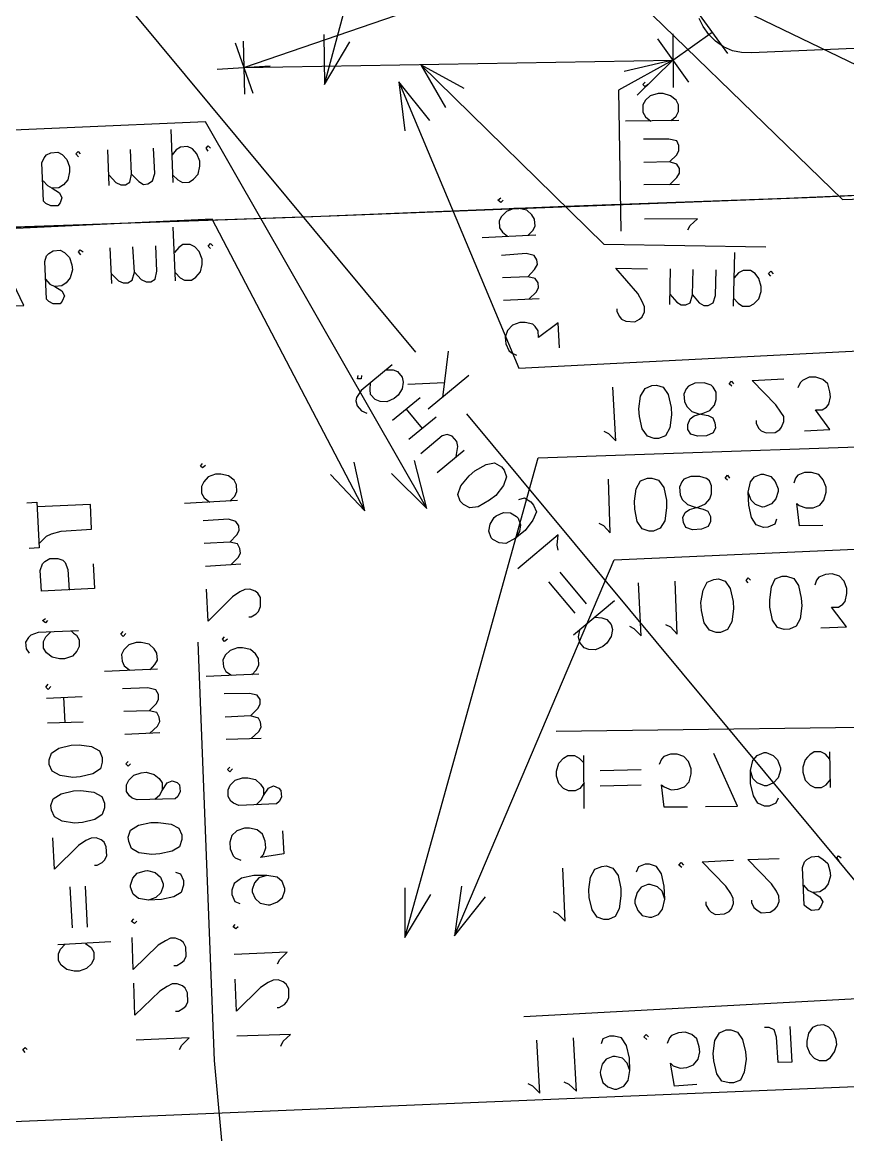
# Model space of a CAD drawing. Header units: metres. Extents: x 131 to 658, y 22 to 173.
# Drawn here: x 422.42 to 438.67, y 106.54 to 128.44 of the extents above; entities that cross this region are included whole.
import ezdxf

# ---------------------------------------------------------------- set-up
doc = ezdxf.new("R2010")
doc.units = ezdxf.units.M
for name, color, linetype in [('ELECTR_CABLE', 7, 'Continuous'), ('ELECTR_CABLE_COMM', 7, 'Continuous'), ('GAS', 7, 'Continuous'), ('GRASS', 7, 'Continuous'), ('ROAD', 7, 'Continuous'), ('SEWER', 7, 'Continuous'), ('SIDEWALK_PATH', 7, 'Continuous')]:
    doc.layers.add(name, color=color, linetype=linetype)

msp = doc.modelspace()

# ---------------------------------------------------------------- linework, layer by layer
at = {"layer": 'ELECTR_CABLE'}
for points in [[(428.357, 128.197), (428.368, 127.21), (434.549, 150.191), (434.493, 152.831)], [(433.218, 130.605), (432.252, 130.783), (432.252, 130.783), (439.043, 127.498), (439.043, 127.498), (447.299, 127.742)], [(435.692, 128.663), (436.303, 127.82)], [(435.226, 127.687), (436.003, 128.242)], [(435.226, 128.208), (435.237, 127.154)], [(426.77, 128.064), (426.793, 127.021)], [(428.368, 127.21), (428.868, 128.053)], [(434.927, 128.108), (435.537, 127.254)], [(426.781, 127.542), (435.226, 127.687)], [(434.527, 126.999), (435.226, 127.687), (435.226, 127.687), (434.161, 127.099), (434.161, 127.099), (434.205, 124.324)], [(435.226, 127.687), (434.272, 127.465)], [(426.26, 127.509), (427.303, 127.576)], [(431.12, 127.132), (430.266, 127.598), (430.266, 127.598), (433.872, 124.069), (433.872, 124.069), (437.057, 124.014)], [(430.266, 127.598), (430.754, 126.755)], [(430.443, 126.499), (429.833, 127.265), (429.833, 127.265), (432.197, 121.628), (432.197, 121.628), (441.84, 122.116)], [(429.833, 127.265), (429.955, 126.3)], [(434.738, 127.21), (434.682, 127.165), (434.682, 127.165), (434.638, 127.21), (434.638, 127.21), (434.682, 127.254)], [(435.193, 126.499), (435.293, 126.588), (435.293, 126.588), (435.337, 126.677), (435.337, 126.677), (435.337, 126.81), (435.337, 126.81), (435.293, 126.899), (435.293, 126.899), (435.182, 126.988), (435.182, 126.988), (435.038, 127.032), (435.038, 127.032), (434.938, 127.032), (434.938, 127.032), (434.782, 126.988), (434.782, 126.988), (434.693, 126.899), (434.693, 126.899), (434.638, 126.81), (434.638, 126.81), (434.638, 126.666), (434.638, 126.666), (434.693, 126.577), (434.693, 126.577), (434.793, 126.488)], [(429.689, 119.553), (430.388, 118.865), (430.388, 118.865), (426.027, 126.477), (426.027, 126.477), (417.849, 126.122)], [(435.348, 126.499), (434.294, 126.488)], [(425.394, 125.279), (425.35, 126.322)], [(424.129, 125.223), (424.107, 125.922)], [(424.129, 125.423), (424.263, 125.279), (424.263, 125.279), (424.362, 125.234), (424.362, 125.234), (424.451, 125.234), (424.451, 125.234), (424.54, 125.29), (424.54, 125.29), (424.573, 125.445), (424.573, 125.445), (424.551, 125.933)], [(424.573, 125.445), (424.718, 125.301), (424.718, 125.301), (424.806, 125.245), (424.806, 125.245), (424.895, 125.257), (424.895, 125.257), (424.984, 125.312), (424.984, 125.312), (425.028, 125.456), (425.028, 125.456), (425.006, 125.956)], [(425.383, 125.423), (425.483, 125.334), (425.483, 125.334), (425.572, 125.279), (425.572, 125.279), (425.705, 125.29), (425.705, 125.29), (425.794, 125.345), (425.794, 125.345), (425.883, 125.445), (425.883, 125.445), (425.916, 125.601), (425.916, 125.601), (425.916, 125.7), (425.916, 125.7), (425.86, 125.845), (425.86, 125.845), (425.772, 125.945), (425.772, 125.945), (425.672, 125.989), (425.672, 125.989), (425.539, 125.978), (425.539, 125.978), (425.45, 125.922), (425.45, 125.922), (425.372, 125.823)], [(426.082, 125.9), (426.038, 125.956), (426.038, 125.956), (426.082, 126), (426.082, 126), (426.127, 125.956)], [(435.16, 125.689), (435.304, 125.823), (435.304, 125.823), (435.348, 125.911), (435.348, 125.911), (435.348, 126.011), (435.348, 126.011), (435.304, 126.1), (435.304, 126.1), (435.148, 126.133), (435.148, 126.133), (434.649, 126.133)], [(422.831, 125.312), (422.92, 125.223), (422.92, 125.223), (423.009, 125.168), (423.009, 125.168), (423.153, 125.079), (423.153, 125.079), (423.197, 124.979), (423.197, 124.979), (423.164, 124.879), (423.164, 124.879), (423.12, 124.824), (423.12, 124.824), (422.986, 124.824), (422.986, 124.824), (422.887, 124.868), (422.887, 124.868), (422.842, 124.913), (422.842, 124.913), (422.809, 125.667), (422.809, 125.667), (422.853, 125.767), (422.853, 125.767), (422.898, 125.823), (422.898, 125.823), (422.986, 125.867), (422.986, 125.867), (423.12, 125.878), (423.12, 125.878), (423.208, 125.834), (423.208, 125.834), (423.297, 125.734), (423.297, 125.734), (423.353, 125.589), (423.353, 125.589), (423.353, 125.49), (423.353, 125.49), (423.319, 125.334), (423.319, 125.334), (423.231, 125.234), (423.231, 125.234), (423.142, 125.179), (423.142, 125.179), (423.009, 125.168)], [(423.53, 125.789), (423.475, 125.845), (423.475, 125.845), (423.519, 125.889), (423.519, 125.889), (423.563, 125.845)], [(435.16, 125.234), (435.304, 125.379), (435.304, 125.379), (435.359, 125.467), (435.359, 125.467), (435.359, 125.556), (435.359, 125.556), (435.304, 125.645), (435.304, 125.645), (435.16, 125.689), (435.16, 125.689), (434.66, 125.678)], [(435.359, 125.245), (434.66, 125.234)], [(431.886, 124.935), (431.842, 124.89), (431.842, 124.89), (431.786, 124.935), (431.786, 124.935), (431.842, 124.979)], [(432.374, 124.236), (432.474, 124.336), (432.474, 124.336), (432.519, 124.424), (432.519, 124.424), (432.507, 124.557), (432.507, 124.557), (432.452, 124.646), (432.452, 124.646), (432.352, 124.735), (432.352, 124.735), (432.197, 124.768), (432.197, 124.768), (432.097, 124.768), (432.097, 124.768), (431.953, 124.713), (431.953, 124.713), (431.853, 124.613), (431.853, 124.613), (431.808, 124.524), (431.808, 124.524), (431.819, 124.391), (431.819, 124.391), (431.875, 124.302), (431.875, 124.302), (431.975, 124.225)], [(428.49, 119.531), (429.167, 118.82), (429.167, 118.82), (426.16, 124.557), (426.16, 124.557), (417.893, 124.169)], [(425.439, 123.348), (425.394, 124.402)], [(435.526, 124.347), (435.57, 124.435), (435.57, 124.435), (435.714, 124.569), (435.714, 124.569), (434.671, 124.557)], [(432.53, 124.247), (431.475, 124.191)], [(423.575, 123.858), (423.53, 123.914), (423.53, 123.914), (423.563, 123.958), (423.563, 123.958), (423.619, 123.914)], [(424.185, 123.292), (424.152, 123.992)], [(424.174, 123.492), (424.318, 123.348), (424.318, 123.348), (424.407, 123.304), (424.407, 123.304), (424.496, 123.304), (424.496, 123.304), (424.584, 123.359), (424.584, 123.359), (424.629, 123.514), (424.629, 123.514), (424.595, 124.014)], [(424.629, 123.514), (424.762, 123.37), (424.762, 123.37), (424.862, 123.326), (424.862, 123.326), (424.951, 123.326), (424.951, 123.326), (425.039, 123.381), (425.039, 123.381), (425.073, 123.537), (425.073, 123.537), (425.05, 124.036)], [(425.439, 123.503), (425.528, 123.403), (425.528, 123.403), (425.616, 123.359), (425.616, 123.359), (425.75, 123.359), (425.75, 123.359), (425.838, 123.415), (425.838, 123.415), (425.927, 123.525), (425.927, 123.525), (425.96, 123.67), (425.96, 123.67), (425.96, 123.77), (425.96, 123.77), (425.905, 123.925), (425.905, 123.925), (425.816, 124.014), (425.816, 124.014), (425.727, 124.058), (425.727, 124.058), (425.583, 124.058), (425.583, 124.058), (425.505, 124.003), (425.505, 124.003), (425.417, 123.903)], [(426.127, 123.98), (426.082, 124.025), (426.082, 124.025), (426.127, 124.08), (426.127, 124.08), (426.171, 124.036)], [(421.821, 122.837), (422.454, 122.86), (422.454, 122.86), (421.954, 123.892)], [(422.875, 123.381), (422.964, 123.281), (422.964, 123.281), (423.064, 123.237), (423.064, 123.237), (423.197, 123.148), (423.197, 123.148), (423.253, 123.048), (423.253, 123.048), (423.208, 122.948), (423.208, 122.948), (423.164, 122.893), (423.164, 122.893), (423.031, 122.893), (423.031, 122.893), (422.942, 122.937), (422.942, 122.937), (422.898, 122.982), (422.898, 122.982), (422.864, 123.725), (422.864, 123.725), (422.898, 123.836), (422.898, 123.836), (422.942, 123.881), (422.942, 123.881), (423.031, 123.936), (423.031, 123.936), (423.164, 123.947), (423.164, 123.947), (423.253, 123.903), (423.253, 123.903), (423.353, 123.803), (423.353, 123.803), (423.397, 123.659), (423.397, 123.659), (423.408, 123.559), (423.408, 123.559), (423.364, 123.403), (423.364, 123.403), (423.286, 123.304), (423.286, 123.304), (423.197, 123.248), (423.197, 123.248), (423.064, 123.237)], [(432.374, 123.426), (432.507, 123.57), (432.507, 123.57), (432.563, 123.67), (432.563, 123.67), (432.552, 123.759), (432.552, 123.759), (432.496, 123.847), (432.496, 123.847), (432.341, 123.881), (432.341, 123.881), (431.853, 123.847)], [(436.425, 122.849), (436.447, 123.903)], [(434.128, 122.793), (434.128, 122.749), (434.128, 122.749), (434.172, 122.649), (434.172, 122.649), (434.216, 122.593), (434.216, 122.593), (434.305, 122.549), (434.305, 122.549), (434.483, 122.538), (434.483, 122.538), (434.571, 122.593), (434.571, 122.593), (434.627, 122.638), (434.627, 122.638), (434.671, 122.738), (434.671, 122.738), (434.671, 122.837), (434.671, 122.837), (434.627, 122.937), (434.627, 122.937), (434.538, 123.093), (434.538, 123.093), (434.105, 123.592), (434.105, 123.592), (434.727, 123.581)], [(435.171, 122.882), (435.182, 123.581)], [(435.171, 123.082), (435.304, 122.926), (435.304, 122.926), (435.393, 122.871), (435.393, 122.871), (435.481, 122.871), (435.481, 122.871), (435.57, 122.915), (435.57, 122.915), (435.615, 123.071), (435.615, 123.071), (435.626, 123.57)], [(435.615, 123.071), (435.748, 122.915), (435.748, 122.915), (435.836, 122.86), (435.836, 122.86), (435.925, 122.86), (435.925, 122.86), (436.025, 122.915), (436.025, 122.915), (436.07, 123.059), (436.07, 123.059), (436.081, 123.559)], [(436.425, 123.004), (436.513, 122.904), (436.513, 122.904), (436.602, 122.849), (436.602, 122.849), (436.735, 122.849), (436.735, 122.849), (436.824, 122.893), (436.824, 122.893), (436.924, 122.993), (436.924, 122.993), (436.968, 123.137), (436.968, 123.137), (436.968, 123.237), (436.968, 123.237), (436.924, 123.392), (436.924, 123.392), (436.846, 123.492), (436.846, 123.492), (436.758, 123.548), (436.758, 123.548), (436.613, 123.548), (436.613, 123.548), (436.524, 123.503), (436.524, 123.503), (436.436, 123.403)], [(437.157, 123.437), (437.113, 123.492), (437.113, 123.492), (437.157, 123.537), (437.157, 123.537), (437.201, 123.481)], [(432.396, 122.982), (432.541, 123.126), (432.541, 123.126), (432.585, 123.215), (432.585, 123.215), (432.574, 123.304), (432.574, 123.304), (432.519, 123.392), (432.519, 123.392), (432.374, 123.426), (432.374, 123.426), (431.875, 123.403)], [(432.596, 122.993), (431.897, 122.96)], [(432.996, 122.027), (432.973, 122.516), (432.973, 122.516), (432.585, 122.227), (432.585, 122.227), (432.574, 122.36), (432.574, 122.36), (432.519, 122.449), (432.519, 122.449), (432.474, 122.493), (432.474, 122.493), (432.319, 122.527), (432.319, 122.527), (432.219, 122.527), (432.219, 122.527), (432.075, 122.471), (432.075, 122.471), (431.975, 122.371), (431.975, 122.371), (431.93, 122.238), (431.93, 122.238), (431.942, 122.105), (431.942, 122.105), (431.997, 121.972), (431.997, 121.972), (432.052, 121.928), (432.052, 121.928), (432.152, 121.883)], [(435.714, 120.285), (435.581, 120.33), (435.581, 120.33), (435.526, 120.418), (435.526, 120.418), (435.526, 120.518), (435.526, 120.518), (435.57, 120.629), (435.57, 120.629), (435.648, 120.685), (435.648, 120.685), (435.825, 120.74), (435.825, 120.74), (435.959, 120.796), (435.959, 120.796), (436.047, 120.896), (436.047, 120.896), (436.081, 121.007), (436.081, 121.007), (436.081, 121.151), (436.081, 121.151), (436.025, 121.251), (436.025, 121.251), (435.981, 121.295), (435.981, 121.295), (435.848, 121.339), (435.848, 121.339), (435.659, 121.328), (435.659, 121.328), (435.537, 121.273), (435.537, 121.273), (435.492, 121.217), (435.492, 121.217), (435.448, 121.117), (435.448, 121.117), (435.459, 120.973), (435.459, 120.973), (435.504, 120.873), (435.504, 120.873), (435.603, 120.773), (435.603, 120.773), (435.737, 120.729), (435.737, 120.729), (435.925, 120.696), (435.925, 120.696), (436.014, 120.651), (436.014, 120.651), (436.058, 120.552), (436.058, 120.552), (436.07, 120.452), (436.07, 120.452), (436.025, 120.352), (436.025, 120.352), (435.892, 120.296), (435.892, 120.296), (435.714, 120.285)], [(436.391, 121.273), (436.336, 121.317), (436.336, 121.317), (436.38, 121.373), (436.38, 121.373), (436.425, 121.317)], [(436.868, 120.596), (436.868, 120.54), (436.868, 120.54), (436.924, 120.441), (436.924, 120.441), (436.968, 120.396), (436.968, 120.396), (437.068, 120.352), (437.068, 120.352), (437.246, 120.363), (437.246, 120.363), (437.335, 120.418), (437.335, 120.418), (437.368, 120.463), (437.368, 120.463), (437.412, 120.574), (437.412, 120.574), (437.412, 120.674), (437.412, 120.674), (437.357, 120.762), (437.357, 120.762), (437.257, 120.907), (437.257, 120.907), (436.791, 121.384), (436.791, 121.384), (437.412, 121.417)], [(437.823, 120.396), (438.322, 120.418), (438.322, 120.418), (438.034, 120.807), (438.034, 120.807), (438.167, 120.807), (438.167, 120.807), (438.256, 120.862), (438.256, 120.862), (438.3, 120.918), (438.3, 120.918), (438.333, 121.062), (438.333, 121.062), (438.322, 121.162), (438.322, 121.162), (438.278, 121.317), (438.278, 121.317), (438.178, 121.406), (438.178, 121.406), (438.045, 121.45), (438.045, 121.45), (437.912, 121.45), (437.912, 121.45), (437.778, 121.384), (437.778, 121.384), (437.734, 121.339), (437.734, 121.339), (437.69, 121.24)], [(433.872, 120.385), (433.961, 120.341), (433.961, 120.341), (434.105, 120.196), (434.105, 120.196), (434.05, 121.251)], [(434.86, 120.241), (434.727, 120.285), (434.727, 120.285), (434.627, 120.429), (434.627, 120.429), (434.571, 120.674), (434.571, 120.674), (434.56, 120.829), (434.56, 120.829), (434.594, 121.073), (434.594, 121.073), (434.682, 121.228), (434.682, 121.228), (434.816, 121.284), (434.816, 121.284), (434.904, 121.295), (434.904, 121.295), (435.038, 121.251), (435.038, 121.251), (435.137, 121.106), (435.137, 121.106), (435.193, 120.851), (435.193, 120.851), (435.204, 120.707), (435.204, 120.707), (435.171, 120.452), (435.171, 120.452), (435.082, 120.296), (435.082, 120.296), (434.949, 120.241), (434.949, 120.241), (434.86, 120.241)], [(429.955, 111.397), (429.955, 110.42), (429.955, 110.42), (432.574, 119.864), (432.574, 119.864), (441.718, 120.174)], [(430.388, 118.865), (430.144, 119.808)], [(426.027, 119.708), (425.971, 119.664), (425.971, 119.664), (425.927, 119.697), (425.927, 119.697), (425.971, 119.753)], [(429.167, 118.82), (428.956, 119.775)], [(438.178, 118.532), (437.723, 118.521), (437.723, 118.521), (437.667, 118.965), (437.667, 118.965), (437.712, 118.92), (437.712, 118.92), (437.845, 118.876), (437.845, 118.876), (437.989, 118.876), (437.989, 118.876), (438.122, 118.931), (438.122, 118.931), (438.2, 119.031), (438.2, 119.031), (438.244, 119.187), (438.244, 119.187), (438.244, 119.287), (438.244, 119.287), (438.189, 119.431), (438.189, 119.431), (438.1, 119.531), (438.1, 119.531), (437.956, 119.575), (437.956, 119.575), (437.823, 119.575), (437.823, 119.575), (437.69, 119.52), (437.69, 119.52), (437.645, 119.464), (437.645, 119.464), (437.612, 119.364)], [(426.504, 119.009), (426.604, 119.109), (426.604, 119.109), (426.648, 119.198), (426.648, 119.198), (426.637, 119.331), (426.637, 119.331), (426.593, 119.42), (426.593, 119.42), (426.482, 119.508), (426.482, 119.508), (426.327, 119.542), (426.327, 119.542), (426.227, 119.542), (426.227, 119.542), (426.082, 119.486), (426.082, 119.486), (425.994, 119.386), (425.994, 119.386), (425.949, 119.298), (425.949, 119.298), (425.949, 119.164), (425.949, 119.164), (426.005, 119.076), (426.005, 119.076), (426.116, 118.987)], [(433.772, 118.576), (433.861, 118.532), (433.861, 118.532), (433.994, 118.388), (433.994, 118.388), (433.961, 119.442)], [(434.76, 118.421), (434.627, 118.465), (434.627, 118.465), (434.527, 118.61), (434.527, 118.61), (434.483, 118.854), (434.483, 118.854), (434.472, 119.009), (434.472, 119.009), (434.505, 119.253), (434.505, 119.253), (434.594, 119.409), (434.594, 119.409), (434.727, 119.464), (434.727, 119.464), (434.816, 119.464), (434.816, 119.464), (434.949, 119.42), (434.949, 119.42), (435.049, 119.275), (435.049, 119.275), (435.104, 119.031), (435.104, 119.031), (435.104, 118.876), (435.104, 118.876), (435.071, 118.621), (435.071, 118.621), (434.982, 118.476), (434.982, 118.476), (434.849, 118.421), (434.849, 118.421), (434.76, 118.421)], [(435.615, 118.443), (435.481, 118.488), (435.481, 118.488), (435.437, 118.587), (435.437, 118.587), (435.426, 118.687), (435.426, 118.687), (435.47, 118.787), (435.47, 118.787), (435.559, 118.843), (435.559, 118.843), (435.737, 118.898), (435.737, 118.898), (435.87, 118.954), (435.87, 118.954), (435.959, 119.053), (435.959, 119.053), (435.992, 119.153), (435.992, 119.153), (435.992, 119.309), (435.992, 119.309), (435.947, 119.409), (435.947, 119.409), (435.892, 119.453), (435.892, 119.453), (435.759, 119.497), (435.759, 119.497), (435.581, 119.497), (435.581, 119.497), (435.448, 119.442), (435.448, 119.442), (435.404, 119.386), (435.404, 119.386), (435.359, 119.287), (435.359, 119.287), (435.37, 119.131), (435.37, 119.131), (435.415, 119.042), (435.415, 119.042), (435.515, 118.943), (435.515, 118.943), (435.648, 118.898), (435.648, 118.898), (435.825, 118.854), (435.825, 118.854), (435.914, 118.809), (435.914, 118.809), (435.97, 118.709), (435.97, 118.709), (435.97, 118.61), (435.97, 118.61), (435.925, 118.51), (435.925, 118.51), (435.792, 118.454), (435.792, 118.454), (435.615, 118.443)], [(436.303, 119.42), (436.258, 119.464), (436.258, 119.464), (436.303, 119.52), (436.303, 119.52), (436.347, 119.464)], [(437.268, 118.654), (437.235, 118.554), (437.235, 118.554), (437.101, 118.499), (437.101, 118.499), (437.013, 118.488), (437.013, 118.488), (436.868, 118.543), (436.868, 118.543), (436.78, 118.687), (436.78, 118.687), (436.724, 118.931), (436.724, 118.931), (436.713, 119.187), (436.713, 119.187), (436.758, 119.386), (436.758, 119.386), (436.835, 119.486), (436.835, 119.486), (436.968, 119.542), (436.968, 119.542), (437.013, 119.542), (437.013, 119.542), (437.157, 119.497), (437.157, 119.497), (437.246, 119.397), (437.246, 119.397), (437.301, 119.253), (437.301, 119.253), (437.301, 119.198), (437.301, 119.198), (437.257, 119.053), (437.257, 119.053), (437.168, 118.954), (437.168, 118.954), (437.035, 118.898), (437.035, 118.898), (436.991, 118.887), (436.991, 118.887), (436.857, 118.943), (436.857, 118.943), (436.769, 119.031), (436.769, 119.031), (436.713, 119.187)], [(426.659, 119.02), (425.616, 118.965)], [(426.504, 118.199), (426.648, 118.343), (426.648, 118.343), (426.693, 118.432), (426.693, 118.432), (426.682, 118.521), (426.682, 118.521), (426.626, 118.61), (426.626, 118.61), (426.482, 118.654), (426.482, 118.654), (425.983, 118.621)], [(426.526, 117.755), (426.671, 117.899), (426.671, 117.899), (426.715, 117.988), (426.715, 117.988), (426.704, 118.077), (426.704, 118.077), (426.659, 118.166), (426.659, 118.166), (426.504, 118.199), (426.504, 118.199), (426.005, 118.177)], [(431.065, 111.43), (430.932, 110.453), (430.932, 110.453), (434.072, 117.855), (434.072, 117.855), (441.929, 118.199)], [(426.726, 117.766), (426.027, 117.722)], [(434.372, 116.546), (434.46, 116.501), (434.46, 116.501), (434.605, 116.357), (434.605, 116.357), (434.549, 117.4)], [(435.082, 116.579), (435.182, 116.535), (435.182, 116.535), (435.315, 116.39), (435.315, 116.39), (435.271, 117.433)], [(436.081, 116.424), (435.947, 116.468), (435.947, 116.468), (435.848, 116.612), (435.848, 116.612), (435.792, 116.856), (435.792, 116.856), (435.781, 117.012), (435.781, 117.012), (435.825, 117.256), (435.825, 117.256), (435.903, 117.411), (435.903, 117.411), (436.036, 117.467), (436.036, 117.467), (436.125, 117.478), (436.125, 117.478), (436.258, 117.433), (436.258, 117.433), (436.358, 117.289), (436.358, 117.289), (436.413, 117.034), (436.413, 117.034), (436.425, 116.89), (436.425, 116.89), (436.391, 116.634), (436.391, 116.634), (436.303, 116.479), (436.303, 116.479), (436.169, 116.424), (436.169, 116.424), (436.081, 116.424)], [(436.713, 117.4), (436.669, 117.444), (436.669, 117.444), (436.713, 117.5), (436.713, 117.5), (436.758, 117.456)], [(437.423, 116.479), (437.29, 116.523), (437.29, 116.523), (437.19, 116.668), (437.19, 116.668), (437.135, 116.923), (437.135, 116.923), (437.135, 117.067), (437.135, 117.067), (437.168, 117.322), (437.168, 117.322), (437.246, 117.478), (437.246, 117.478), (437.379, 117.533), (437.379, 117.533), (437.468, 117.533), (437.468, 117.533), (437.612, 117.489), (437.612, 117.489), (437.701, 117.345), (437.701, 117.345), (437.756, 117.1), (437.756, 117.1), (437.767, 116.945), (437.767, 116.945), (437.734, 116.69), (437.734, 116.69), (437.656, 116.546), (437.656, 116.546), (437.523, 116.49), (437.523, 116.49), (437.423, 116.479)], [(438.145, 116.512), (438.644, 116.535), (438.644, 116.535), (438.355, 116.923), (438.355, 116.923), (438.489, 116.923), (438.489, 116.923), (438.577, 116.978), (438.577, 116.978), (438.622, 117.034), (438.622, 117.034), (438.655, 117.189), (438.655, 117.189), (438.655, 117.289), (438.655, 117.289), (438.6, 117.433), (438.6, 117.433), (438.511, 117.533), (438.511, 117.533), (438.367, 117.578), (438.367, 117.578), (438.233, 117.567), (438.233, 117.567), (438.1, 117.511), (438.1, 117.511), (438.056, 117.456), (438.056, 117.456), (438.023, 117.356)], [(426.881, 116.734), (426.926, 116.734), (426.926, 116.734), (427.026, 116.79), (427.026, 116.79), (427.07, 116.834), (427.07, 116.834), (427.114, 116.934), (427.114, 116.934), (427.114, 117.112), (427.114, 117.112), (427.059, 117.2), (427.059, 117.2), (427.003, 117.234), (427.003, 117.234), (426.904, 117.278), (426.904, 117.278), (426.804, 117.267), (426.804, 117.267), (426.704, 117.223), (426.704, 117.223), (426.56, 117.123), (426.56, 117.123), (426.082, 116.645), (426.082, 116.645), (426.049, 117.278)], [(435.881, 111.119), (435.881, 111.064), (435.881, 111.064), (435.936, 110.964), (435.936, 110.964), (435.981, 110.92), (435.981, 110.92), (436.07, 110.875), (436.07, 110.875), (436.247, 110.886), (436.247, 110.886), (436.336, 110.931), (436.336, 110.931), (436.38, 110.986), (436.38, 110.986), (436.425, 111.086), (436.425, 111.086), (436.413, 111.186), (436.413, 111.186), (436.369, 111.286), (436.369, 111.286), (436.269, 111.43), (436.269, 111.43), (435.803, 111.907), (435.803, 111.907), (436.425, 111.94)], [(436.78, 111.153), (436.78, 111.108), (436.78, 111.108), (436.824, 111.008), (436.824, 111.008), (436.88, 110.964), (436.88, 110.964), (436.968, 110.908), (436.968, 110.908), (437.146, 110.92), (437.146, 110.92), (437.235, 110.975), (437.235, 110.975), (437.279, 111.031), (437.279, 111.031), (437.323, 111.13), (437.323, 111.13), (437.312, 111.23), (437.312, 111.23), (437.268, 111.33), (437.268, 111.33), (437.168, 111.474), (437.168, 111.474), (436.702, 111.952), (436.702, 111.952), (437.323, 111.974)], [(437.801, 111.452), (437.889, 111.352), (437.889, 111.352), (437.989, 111.308), (437.989, 111.308), (438.122, 111.219), (438.122, 111.219), (438.178, 111.119), (438.178, 111.119), (438.133, 111.019), (438.133, 111.019), (438.089, 110.964), (438.089, 110.964), (437.956, 110.953), (437.956, 110.953), (437.867, 111.008), (437.867, 111.008), (437.812, 111.053), (437.812, 111.053), (437.778, 111.796), (437.778, 111.796), (437.823, 111.907), (437.823, 111.907), (437.867, 111.952), (437.867, 111.952), (437.956, 112.007), (437.956, 112.007), (438.089, 112.018), (438.089, 112.018), (438.178, 111.963), (438.178, 111.963), (438.278, 111.874), (438.278, 111.874), (438.322, 111.73), (438.322, 111.73), (438.333, 111.63), (438.333, 111.63), (438.289, 111.474), (438.289, 111.474), (438.211, 111.375), (438.211, 111.375), (438.122, 111.319), (438.122, 111.319), (437.989, 111.308)], [(438.5, 111.929), (438.455, 111.985), (438.455, 111.985), (438.489, 112.029), (438.489, 112.029), (438.544, 111.985)], [(432.874, 110.931), (432.962, 110.886), (432.962, 110.886), (433.107, 110.742), (433.107, 110.742), (433.062, 111.785)], [(433.872, 110.775), (433.739, 110.82), (433.739, 110.82), (433.639, 110.964), (433.639, 110.964), (433.584, 111.208), (433.584, 111.208), (433.573, 111.363), (433.573, 111.363), (433.606, 111.608), (433.606, 111.608), (433.695, 111.763), (433.695, 111.763), (433.828, 111.818), (433.828, 111.818), (433.917, 111.829), (433.917, 111.829), (434.05, 111.785), (434.05, 111.785), (434.15, 111.641), (434.15, 111.641), (434.205, 111.386), (434.205, 111.386), (434.205, 111.241), (434.205, 111.241), (434.172, 110.986), (434.172, 110.986), (434.094, 110.831), (434.094, 110.831), (433.961, 110.775), (433.961, 110.775), (433.872, 110.775)], [(435.071, 111.175), (435.015, 111.33), (435.015, 111.33), (434.927, 111.419), (434.927, 111.419), (434.782, 111.463), (434.782, 111.463), (434.738, 111.463), (434.738, 111.463), (434.605, 111.408), (434.605, 111.408), (434.527, 111.308), (434.527, 111.308), (434.483, 111.153), (434.483, 111.153), (434.483, 111.097), (434.483, 111.097), (434.538, 110.953), (434.538, 110.953), (434.627, 110.853), (434.627, 110.853), (434.771, 110.82), (434.771, 110.82), (434.816, 110.82), (434.816, 110.82), (434.949, 110.875), (434.949, 110.875), (435.026, 110.975), (435.026, 110.975), (435.071, 111.175), (435.071, 111.175), (435.06, 111.43), (435.06, 111.43), (435.004, 111.674), (435.004, 111.674), (434.904, 111.818), (434.904, 111.818), (434.771, 111.863), (434.771, 111.863), (434.682, 111.863), (434.682, 111.863), (434.549, 111.807), (434.549, 111.807), (434.505, 111.707)], [(435.404, 111.796), (435.348, 111.841), (435.348, 111.841), (435.393, 111.896), (435.393, 111.896), (435.437, 111.841)], [(429.955, 110.42), (430.466, 111.264)], [(430.932, 110.453), (431.542, 111.219)]]:
    msp.add_lwpolyline(points, dxfattribs=at)
at = {"layer": 'ELECTR_CABLE_COMM'}
for points in [[(426.781, 127.542), (437.368, 131.182)], [(434.372, 129.385), (433.506, 129.862), (433.506, 129.862), (438.566, 124.946), (438.566, 124.946), (445.18, 125.168)], [(426.615, 128.031), (426.959, 127.043)]]:
    msp.add_lwpolyline(points, dxfattribs=at)
at = {"layer": 'GAS'}
for points in [[(422.509, 118.976), (422.709, 118.987), (422.709, 118.987), (422.753, 118.088), (422.753, 118.088), (422.554, 118.077)], [(422.753, 118.177), (422.898, 118.321), (422.898, 118.321), (422.997, 118.365), (422.997, 118.365), (423.186, 118.421), (423.186, 118.421), (423.785, 118.454), (423.785, 118.454), (423.763, 118.943), (423.763, 118.943), (422.72, 118.898)], [(423.819, 117.777), (423.841, 117.289), (423.841, 117.289), (422.798, 117.234), (422.798, 117.234), (422.776, 117.644), (422.776, 117.644), (422.82, 117.777), (422.82, 117.777), (422.864, 117.822), (422.864, 117.822), (422.964, 117.877), (422.964, 117.877), (423.12, 117.877), (423.12, 117.877), (423.219, 117.844), (423.219, 117.844), (423.264, 117.8), (423.264, 117.8), (423.319, 117.666), (423.319, 117.666), (423.342, 117.256)], [(422.92, 116.657), (422.875, 116.612), (422.875, 116.612), (422.82, 116.657), (422.82, 116.657), (422.875, 116.701)], [(423.53, 116.457), (422.731, 116.424), (422.731, 116.424), (422.587, 116.368), (422.587, 116.368), (422.543, 116.324), (422.543, 116.324), (422.487, 116.235), (422.487, 116.235), (422.498, 116.102), (422.498, 116.102), (422.554, 116.013)], [(423.386, 116.457), (423.43, 116.412), (423.43, 116.412), (423.486, 116.368), (423.486, 116.368), (423.541, 116.279), (423.541, 116.279), (423.541, 116.146), (423.541, 116.146), (423.497, 116.057), (423.497, 116.057), (423.408, 115.957), (423.408, 115.957), (423.253, 115.902), (423.253, 115.902), (423.153, 115.902), (423.153, 115.902), (423.009, 115.935), (423.009, 115.935), (422.898, 116.024), (422.898, 116.024), (422.842, 116.113), (422.842, 116.113), (422.842, 116.246), (422.842, 116.246), (422.887, 116.335), (422.887, 116.335), (422.986, 116.435)], [(424.462, 116.401), (424.407, 116.346), (424.407, 116.346), (424.362, 116.39), (424.362, 116.39), (424.407, 116.446)], [(426.46, 116.29), (426.404, 116.246), (426.404, 116.246), (426.36, 116.29), (426.36, 116.29), (426.404, 116.335)], [(424.939, 115.691), (425.028, 115.791), (425.028, 115.791), (425.084, 115.88), (425.084, 115.88), (425.073, 116.013), (425.073, 116.013), (425.017, 116.102), (425.017, 116.102), (424.917, 116.191), (424.917, 116.191), (424.762, 116.224), (424.762, 116.224), (424.662, 116.224), (424.662, 116.224), (424.518, 116.179), (424.518, 116.179), (424.418, 116.08), (424.418, 116.08), (424.373, 115.991), (424.373, 115.991), (424.385, 115.858), (424.385, 115.858), (424.429, 115.769), (424.429, 115.769), (424.54, 115.68)], [(426.349, 103.618), (426.693, 102.708), (426.693, 102.708), (426.204, 108.001), (426.204, 108.001), (425.883, 116.235)], [(426.937, 115.591), (427.026, 115.68), (427.026, 115.68), (427.081, 115.78), (427.081, 115.78), (427.07, 115.913), (427.07, 115.913), (427.015, 116.002), (427.015, 116.002), (426.915, 116.091), (426.915, 116.091), (426.759, 116.124), (426.759, 116.124), (426.659, 116.124), (426.659, 116.124), (426.515, 116.068), (426.515, 116.068), (426.415, 115.98), (426.415, 115.98), (426.371, 115.88), (426.371, 115.88), (426.382, 115.747), (426.382, 115.747), (426.426, 115.658), (426.426, 115.658), (426.537, 115.58)], [(425.084, 115.702), (424.041, 115.658)], [(427.081, 115.602), (426.038, 115.558)], [(422.986, 115.358), (422.931, 115.303), (422.931, 115.303), (422.887, 115.347), (422.887, 115.347), (422.931, 115.403)], [(424.917, 114.881), (425.062, 115.025), (425.062, 115.025), (425.106, 115.114), (425.106, 115.114), (425.106, 115.203), (425.106, 115.203), (425.05, 115.292), (425.05, 115.292), (424.895, 115.336), (424.895, 115.336), (424.396, 115.314)], [(426.915, 114.781), (427.059, 114.925), (427.059, 114.925), (427.103, 115.014), (427.103, 115.014), (427.103, 115.103), (427.103, 115.103), (427.048, 115.192), (427.048, 115.192), (426.892, 115.225), (426.892, 115.225), (426.393, 115.214)], [(423.597, 115.159), (422.898, 115.125)], [(423.264, 114.648), (423.242, 115.147)], [(424.928, 114.437), (425.084, 114.581), (425.084, 114.581), (425.128, 114.67), (425.128, 114.67), (425.117, 114.759), (425.117, 114.759), (425.073, 114.848), (425.073, 114.848), (424.917, 114.881), (424.917, 114.881), (424.418, 114.87)], [(426.926, 114.337), (427.081, 114.471), (427.081, 114.471), (427.126, 114.559), (427.126, 114.559), (427.114, 114.659), (427.114, 114.659), (427.07, 114.737), (427.07, 114.737), (426.915, 114.781), (426.915, 114.781), (426.415, 114.759)], [(423.619, 114.659), (422.92, 114.637)], [(425.128, 114.448), (424.44, 114.415)], [(427.126, 114.337), (426.438, 114.315)], [(423.996, 113.871), (423.963, 113.738), (423.963, 113.738), (423.808, 113.638), (423.808, 113.638), (423.563, 113.583), (423.563, 113.583), (423.419, 113.572), (423.419, 113.572), (423.164, 113.605), (423.164, 113.605), (423.009, 113.694), (423.009, 113.694), (422.953, 113.827), (422.953, 113.827), (422.953, 113.916), (422.953, 113.916), (422.997, 114.049), (422.997, 114.049), (423.142, 114.149), (423.142, 114.149), (423.386, 114.204), (423.386, 114.204), (423.541, 114.215), (423.541, 114.215), (423.785, 114.182), (423.785, 114.182), (423.941, 114.093), (423.941, 114.093), (423.996, 113.96), (423.996, 113.96), (423.996, 113.871)], [(424.551, 113.838), (424.507, 113.794), (424.507, 113.794), (424.462, 113.838), (424.462, 113.838), (424.507, 113.882)], [(425.028, 113.139), (425.128, 113.228), (425.128, 113.228), (425.172, 113.316), (425.172, 113.316), (425.272, 113.461), (425.272, 113.461), (425.372, 113.505), (425.372, 113.505), (425.472, 113.472), (425.472, 113.472), (425.516, 113.427), (425.516, 113.427), (425.528, 113.294), (425.528, 113.294), (425.483, 113.194), (425.483, 113.194), (425.428, 113.15), (425.428, 113.15), (424.684, 113.128), (424.684, 113.128), (424.584, 113.161), (424.584, 113.161), (424.529, 113.205), (424.529, 113.205), (424.473, 113.294), (424.473, 113.294), (424.473, 113.427), (424.473, 113.427), (424.518, 113.516), (424.518, 113.516), (424.618, 113.616), (424.618, 113.616), (424.762, 113.66), (424.762, 113.66), (424.862, 113.672), (424.862, 113.672), (425.017, 113.627), (425.017, 113.627), (425.117, 113.549), (425.117, 113.549), (425.172, 113.461), (425.172, 113.461), (425.172, 113.316)], [(426.56, 113.738), (426.504, 113.683), (426.504, 113.683), (426.46, 113.727), (426.46, 113.727), (426.504, 113.771)], [(427.026, 113.028), (427.126, 113.128), (427.126, 113.128), (427.17, 113.217), (427.17, 113.217), (427.27, 113.361), (427.27, 113.361), (427.37, 113.405), (427.37, 113.405), (427.47, 113.361), (427.47, 113.361), (427.514, 113.316), (427.514, 113.316), (427.525, 113.183), (427.525, 113.183), (427.481, 113.095), (427.481, 113.095), (427.425, 113.05), (427.425, 113.05), (426.682, 113.017), (426.682, 113.017), (426.582, 113.061), (426.582, 113.061), (426.526, 113.106), (426.526, 113.106), (426.471, 113.194), (426.471, 113.194), (426.471, 113.328), (426.471, 113.328), (426.515, 113.416), (426.515, 113.416), (426.615, 113.516), (426.615, 113.516), (426.759, 113.561), (426.759, 113.561), (426.859, 113.561), (426.859, 113.561), (427.015, 113.527), (427.015, 113.527), (427.114, 113.439), (427.114, 113.439), (427.17, 113.35), (427.17, 113.35), (427.17, 113.217)], [(424.041, 112.972), (423.996, 112.839), (423.996, 112.839), (423.852, 112.739), (423.852, 112.739), (423.608, 112.684), (423.608, 112.684), (423.452, 112.673), (423.452, 112.673), (423.208, 112.706), (423.208, 112.706), (423.053, 112.795), (423.053, 112.795), (422.997, 112.928), (422.997, 112.928), (422.986, 113.017), (422.986, 113.017), (423.031, 113.15), (423.031, 113.15), (423.186, 113.25), (423.186, 113.25), (423.43, 113.305), (423.43, 113.305), (423.575, 113.316), (423.575, 113.316), (423.83, 113.283), (423.83, 113.283), (423.985, 113.194), (423.985, 113.194), (424.041, 113.061), (424.041, 113.061), (424.041, 112.972)], [(425.561, 112.351), (425.516, 112.207), (425.516, 112.207), (425.372, 112.118), (425.372, 112.118), (425.128, 112.063), (425.128, 112.063), (424.973, 112.051), (424.973, 112.051), (424.718, 112.085), (424.718, 112.085), (424.573, 112.173), (424.573, 112.173), (424.518, 112.307), (424.518, 112.307), (424.507, 112.395), (424.507, 112.395), (424.551, 112.529), (424.551, 112.529), (424.706, 112.628), (424.706, 112.628), (424.951, 112.684), (424.951, 112.684), (425.095, 112.684), (425.095, 112.684), (425.35, 112.651), (425.35, 112.651), (425.505, 112.573), (425.505, 112.573), (425.561, 112.44), (425.561, 112.44), (425.561, 112.351)], [(427.547, 112.517), (427.569, 112.063), (427.569, 112.063), (427.114, 111.996), (427.114, 111.996), (427.17, 112.051), (427.17, 112.051), (427.214, 112.185), (427.214, 112.185), (427.203, 112.318), (427.203, 112.318), (427.148, 112.451), (427.148, 112.451), (427.048, 112.54), (427.048, 112.54), (426.892, 112.573), (426.892, 112.573), (426.793, 112.573), (426.793, 112.573), (426.648, 112.517), (426.648, 112.517), (426.548, 112.429), (426.548, 112.429), (426.504, 112.296), (426.504, 112.296), (426.515, 112.162), (426.515, 112.162), (426.571, 112.029), (426.571, 112.029), (426.615, 111.985), (426.615, 111.985), (426.726, 111.94)], [(423.841, 111.841), (423.896, 111.841), (423.896, 111.841), (423.996, 111.896), (423.996, 111.896), (424.041, 111.94), (424.041, 111.94), (424.085, 112.029), (424.085, 112.029), (424.074, 112.207), (424.074, 112.207), (424.03, 112.296), (424.03, 112.296), (423.974, 112.34), (423.974, 112.34), (423.874, 112.384), (423.874, 112.384), (423.774, 112.373), (423.774, 112.373), (423.674, 112.329), (423.674, 112.329), (423.53, 112.229), (423.53, 112.229), (423.053, 111.763), (423.053, 111.763), (423.02, 112.384)], [(425.439, 111.707), (425.539, 111.674), (425.539, 111.674), (425.594, 111.541), (425.594, 111.541), (425.594, 111.452), (425.594, 111.452), (425.55, 111.308), (425.55, 111.308), (425.405, 111.219), (425.405, 111.219), (425.161, 111.164), (425.161, 111.164), (424.906, 111.153), (424.906, 111.153), (424.706, 111.186), (424.706, 111.186), (424.607, 111.275), (424.607, 111.275), (424.551, 111.408), (424.551, 111.408), (424.551, 111.452), (424.551, 111.452), (424.595, 111.585), (424.595, 111.585), (424.684, 111.685), (424.684, 111.685), (424.84, 111.73), (424.84, 111.73), (424.884, 111.741), (424.884, 111.741), (425.039, 111.696), (425.039, 111.696), (425.139, 111.608), (425.139, 111.608), (425.195, 111.474), (425.195, 111.474), (425.195, 111.43), (425.195, 111.43), (425.15, 111.297), (425.15, 111.297), (425.05, 111.208), (425.05, 111.208), (424.906, 111.153)], [(427.236, 111.641), (427.081, 111.596), (427.081, 111.596), (426.992, 111.497), (426.992, 111.497), (426.948, 111.363), (426.948, 111.363), (426.948, 111.319), (426.948, 111.319), (427.003, 111.186), (427.003, 111.186), (427.103, 111.097), (427.103, 111.097), (427.259, 111.064), (427.259, 111.064), (427.303, 111.064), (427.303, 111.064), (427.447, 111.119), (427.447, 111.119), (427.547, 111.208), (427.547, 111.208), (427.592, 111.341), (427.592, 111.341), (427.592, 111.386), (427.592, 111.386), (427.536, 111.519), (427.536, 111.519), (427.436, 111.608), (427.436, 111.608), (427.236, 111.641), (427.236, 111.641), (426.981, 111.641), (426.981, 111.641), (426.737, 111.585), (426.737, 111.585), (426.593, 111.485), (426.593, 111.485), (426.548, 111.352), (426.548, 111.352), (426.548, 111.264), (426.548, 111.264), (426.604, 111.13), (426.604, 111.13), (426.704, 111.086)], [(423.408, 110.609), (423.364, 111.419)], [(423.708, 110.62), (423.663, 111.43)], [(424.673, 110.742), (424.629, 110.698), (424.629, 110.698), (424.573, 110.731), (424.573, 110.731), (424.618, 110.786)], [(426.671, 110.631), (426.626, 110.587), (426.626, 110.587), (426.571, 110.631), (426.571, 110.631), (426.615, 110.675)], [(425.405, 109.865), (425.461, 109.865), (425.461, 109.865), (425.55, 109.921), (425.55, 109.921), (425.605, 109.965), (425.605, 109.965), (425.65, 110.054), (425.65, 110.054), (425.639, 110.232), (425.639, 110.232), (425.594, 110.32), (425.594, 110.32), (425.539, 110.365), (425.539, 110.365), (425.439, 110.409), (425.439, 110.409), (425.339, 110.409), (425.339, 110.409), (425.239, 110.354), (425.239, 110.354), (425.095, 110.265), (425.095, 110.265), (424.607, 109.788), (424.607, 109.788), (424.584, 110.42)], [(424.163, 110.331), (423.12, 110.276)], [(423.663, 110.298), (423.774, 110.22), (423.774, 110.22), (423.83, 110.132), (423.83, 110.132), (423.83, 109.999), (423.83, 109.999), (423.785, 109.899), (423.785, 109.899), (423.685, 109.81), (423.685, 109.81), (423.541, 109.754), (423.541, 109.754), (423.441, 109.754), (423.441, 109.754), (423.297, 109.788), (423.297, 109.788), (423.186, 109.876), (423.186, 109.876), (423.131, 109.965), (423.131, 109.965), (423.131, 110.098), (423.131, 110.098), (423.175, 110.187), (423.175, 110.187), (423.264, 110.287)], [(427.447, 109.899), (427.492, 109.987), (427.492, 109.987), (427.636, 110.132), (427.636, 110.132), (426.593, 110.087)], [(425.439, 108.967), (425.494, 108.967), (425.494, 108.967), (425.583, 109.022), (425.583, 109.022), (425.639, 109.066), (425.639, 109.066), (425.683, 109.155), (425.683, 109.155), (425.672, 109.333), (425.672, 109.333), (425.627, 109.421), (425.627, 109.421), (425.572, 109.466), (425.572, 109.466), (425.472, 109.51), (425.472, 109.51), (425.372, 109.51), (425.372, 109.51), (425.272, 109.455), (425.272, 109.455), (425.128, 109.366), (425.128, 109.366), (424.64, 108.889), (424.64, 108.889), (424.618, 109.521)], [(427.436, 109.044), (427.481, 109.044), (427.481, 109.044), (427.58, 109.1), (427.58, 109.1), (427.625, 109.144), (427.625, 109.144), (427.669, 109.233), (427.669, 109.233), (427.669, 109.41), (427.669, 109.41), (427.614, 109.499), (427.614, 109.499), (427.558, 109.544), (427.558, 109.544), (427.458, 109.588), (427.458, 109.588), (427.359, 109.577), (427.359, 109.577), (427.259, 109.532), (427.259, 109.532), (427.114, 109.433), (427.114, 109.433), (426.637, 108.967), (426.637, 108.967), (426.615, 109.599)], [(425.516, 108.212), (425.561, 108.301), (425.561, 108.301), (425.705, 108.445), (425.705, 108.445), (424.662, 108.401)], [(427.514, 108.279), (427.558, 108.378), (427.558, 108.378), (427.703, 108.512), (427.703, 108.512), (426.648, 108.478)]]:
    msp.add_lwpolyline(points, dxfattribs=at)
at = {"layer": 'GRASS'}
msp.add_lwpolyline([(448.642, 128.486), (447.655, 128.364), (446.656, 128.264), (445.668, 128.208), (436.769, 127.831), (436.58, 127.842), (436.402, 127.875), (436.225, 127.953), (436.07, 128.064), (435.936, 128.197), (435.825, 128.353), (435.748, 128.508)], dxfattribs=at)
at = {"layer": 'ROAD'}
msp.add_lwpolyline([(422.22, 124.402), (424.34, 124.48), (425.66, 124.524), (428.49, 124.624), (433.04, 124.802), (438.044, 124.99), (440.43, 125.101)], dxfattribs=at)
at = {"layer": 'SEWER'}
for points in [[(430.166, 121.939), (420.057, 134.101)], [(430.699, 121.051), (430.81, 121.961)], [(429.7, 121.695), (429.09, 121.184), (429.09, 121.184), (429.001, 121.051), (429.001, 121.051), (428.99, 120.984), (428.99, 120.984), (429.012, 120.884), (429.012, 120.884), (429.101, 120.785), (429.101, 120.785), (429.201, 120.74)], [(429.589, 121.595), (429.656, 121.595), (429.656, 121.595), (429.722, 121.595), (429.722, 121.595), (429.811, 121.561), (429.811, 121.561), (429.9, 121.45), (429.9, 121.45), (429.922, 121.351), (429.922, 121.351), (429.9, 121.217), (429.9, 121.217), (429.822, 121.095), (429.822, 121.095), (429.744, 121.029), (429.744, 121.029), (429.6, 120.962), (429.6, 120.962), (429.467, 120.973), (429.467, 120.973), (429.367, 121.007), (429.367, 121.007), (429.278, 121.106), (429.278, 121.106), (429.267, 121.206), (429.267, 121.206), (429.278, 121.339)], [(429.101, 121.484), (429.09, 121.417), (429.09, 121.417), (429.023, 121.417), (429.023, 121.417), (429.034, 121.484)], [(430.732, 121.339), (430.011, 121.306)], [(431.209, 121.484), (430.41, 120.818)], [(430.255, 121.04), (429.711, 120.596)], [(430.299, 120.441), (429.988, 120.818)], [(441.285, 108.567), (431.176, 120.729)], [(430.566, 120.663), (430.033, 120.219)], [(430.965, 119.886), (430.998, 120.085), (430.998, 120.085), (430.976, 120.185), (430.976, 120.185), (430.887, 120.285), (430.887, 120.285), (430.787, 120.319), (430.787, 120.319), (430.688, 120.296), (430.688, 120.296), (430.266, 119.941)], [(431.12, 120.008), (430.588, 119.564)], [(431.908, 119.619), (431.953, 119.486), (431.953, 119.486), (431.897, 119.32), (431.897, 119.32), (431.742, 119.12), (431.742, 119.12), (431.62, 119.031), (431.62, 119.031), (431.398, 118.898), (431.398, 118.898), (431.231, 118.876), (431.231, 118.876), (431.109, 118.943), (431.109, 118.943), (431.043, 119.009), (431.043, 119.009), (430.998, 119.142), (430.998, 119.142), (431.054, 119.309), (431.054, 119.309), (431.22, 119.508), (431.22, 119.508), (431.331, 119.608), (431.331, 119.608), (431.553, 119.73), (431.553, 119.73), (431.72, 119.764), (431.72, 119.764), (431.853, 119.686), (431.853, 119.686), (431.908, 119.619)], [(432.197, 119.042), (432.308, 119.076), (432.308, 119.076), (432.43, 118.998), (432.43, 118.998), (432.485, 118.931), (432.485, 118.931), (432.541, 118.798), (432.541, 118.798), (432.474, 118.632), (432.474, 118.632), (432.319, 118.432), (432.319, 118.432), (432.13, 118.277), (432.13, 118.277), (431.942, 118.177), (431.942, 118.177), (431.808, 118.188), (431.808, 118.188), (431.686, 118.255), (431.686, 118.255), (431.653, 118.288), (431.653, 118.288), (431.609, 118.421), (431.609, 118.421), (431.631, 118.554), (431.631, 118.554), (431.708, 118.687), (431.708, 118.687), (431.753, 118.721), (431.753, 118.721), (431.897, 118.787), (431.897, 118.787), (432.03, 118.776), (432.03, 118.776), (432.152, 118.709), (432.152, 118.709), (432.186, 118.676), (432.186, 118.676), (432.23, 118.543), (432.23, 118.543), (432.208, 118.41), (432.208, 118.41), (432.13, 118.277)], [(432.973, 118.044), (432.951, 118.144), (432.951, 118.144), (432.973, 118.343), (432.973, 118.343), (432.175, 117.677)], [(433.528, 116.989), (433.007, 117.611)], [(433.306, 116.801), (432.785, 117.422)], [(434.083, 117.045), (433.273, 116.368)], [(433.695, 116.723), (433.828, 116.712), (433.828, 116.712), (433.928, 116.679), (433.928, 116.679), (434.017, 116.579), (434.017, 116.579), (434.039, 116.479), (434.039, 116.479), (434.017, 116.346), (434.017, 116.346), (433.928, 116.213), (433.928, 116.213), (433.85, 116.146), (433.85, 116.146), (433.706, 116.08), (433.706, 116.08), (433.573, 116.091), (433.573, 116.091), (433.484, 116.124), (433.484, 116.124), (433.395, 116.224), (433.395, 116.224), (433.373, 116.335), (433.373, 116.335), (433.395, 116.468)], [(443.16, 105.149), (443.649, 104.306), (443.649, 104.306), (440.93, 114.581), (440.93, 114.581), (432.929, 114.471)], [(433.484, 113.461), (433.395, 113.35), (433.395, 113.35), (433.306, 113.305), (433.306, 113.305), (433.173, 113.305), (433.173, 113.305), (433.073, 113.35), (433.073, 113.35), (432.985, 113.45), (432.985, 113.45), (432.94, 113.594), (432.94, 113.594), (432.94, 113.694), (432.94, 113.694), (432.985, 113.849), (432.985, 113.849), (433.073, 113.949), (433.073, 113.949), (433.162, 114.004), (433.162, 114.004), (433.295, 114.004), (433.295, 114.004), (433.384, 113.949), (433.384, 113.949), (433.473, 113.86)], [(433.484, 112.961), (433.473, 114.004)], [(435.515, 112.984), (435.06, 112.984), (435.06, 112.984), (435.004, 113.427), (435.004, 113.427), (435.06, 113.383), (435.06, 113.383), (435.193, 113.328), (435.193, 113.328), (435.326, 113.339), (435.326, 113.339), (435.459, 113.383), (435.459, 113.383), (435.548, 113.483), (435.548, 113.483), (435.592, 113.638), (435.592, 113.638), (435.592, 113.738), (435.592, 113.738), (435.537, 113.882), (435.537, 113.882), (435.448, 113.982), (435.448, 113.982), (435.315, 114.027), (435.315, 114.027), (435.182, 114.027), (435.182, 114.027), (435.049, 113.982), (435.049, 113.982), (435.004, 113.927), (435.004, 113.927), (434.96, 113.827)], [(435.87, 112.995), (436.502, 113.006), (436.502, 113.006), (436.036, 114.038)], [(437.301, 113.161), (437.257, 113.061), (437.257, 113.061), (437.124, 113.006), (437.124, 113.006), (437.035, 113.006), (437.035, 113.006), (436.902, 113.061), (436.902, 113.061), (436.813, 113.205), (436.813, 113.205), (436.758, 113.45), (436.758, 113.45), (436.758, 113.705), (436.758, 113.705), (436.802, 113.905), (436.802, 113.905), (436.891, 114.004), (436.891, 114.004), (437.024, 114.06), (437.024, 114.06), (437.068, 114.06), (437.068, 114.06), (437.201, 114.004), (437.201, 114.004), (437.29, 113.916), (437.29, 113.916), (437.346, 113.76), (437.346, 113.76), (437.346, 113.716), (437.346, 113.716), (437.301, 113.561), (437.301, 113.561), (437.212, 113.461), (437.212, 113.461), (437.079, 113.405), (437.079, 113.405), (437.035, 113.405), (437.035, 113.405), (436.891, 113.461), (436.891, 113.461), (436.802, 113.549), (436.802, 113.549), (436.758, 113.705)], [(438.322, 113.927), (438.233, 114.027), (438.233, 114.027), (438.145, 114.071), (438.145, 114.071), (438.011, 114.071), (438.011, 114.071), (437.923, 114.016), (437.923, 114.016), (437.878, 113.971), (437.878, 113.971), (437.834, 113.916), (437.834, 113.916), (437.789, 113.771), (437.789, 113.771), (437.789, 113.672), (437.789, 113.672), (437.834, 113.516), (437.834, 113.516), (437.934, 113.416), (437.934, 113.416), (438.023, 113.372), (438.023, 113.372), (438.156, 113.372), (438.156, 113.372), (438.244, 113.427), (438.244, 113.427), (438.333, 113.527)], [(438.333, 113.372), (438.322, 114.071)], [(433.795, 113.705), (434.605, 113.727)], [(433.795, 113.405), (434.605, 113.427)], [(440.32, 108.711), (441.285, 108.567), (441.285, 108.567), (439.709, 109.255), (439.709, 109.255), (432.297, 108.856)], [(437.534, 108.667), (437.568, 107.968), (437.568, 107.968), (437.301, 107.957), (437.301, 107.957), (437.268, 108.456), (437.268, 108.456), (437.224, 108.6), (437.224, 108.6), (437.124, 108.645), (437.124, 108.645), (437.035, 108.645)], [(438.111, 108.001), (438.244, 108.001), (438.244, 108.001), (438.333, 108.057), (438.333, 108.057), (438.411, 108.168), (438.411, 108.168), (438.455, 108.312), (438.455, 108.312), (438.444, 108.412), (438.444, 108.412), (438.389, 108.556), (438.389, 108.556), (438.3, 108.656), (438.3, 108.656), (438.2, 108.7), (438.2, 108.7), (438.067, 108.689), (438.067, 108.689), (437.978, 108.645), (437.978, 108.645), (437.9, 108.534), (437.9, 108.534), (437.867, 108.378), (437.867, 108.378), (437.867, 108.279), (437.867, 108.279), (437.923, 108.134), (437.923, 108.134), (438.011, 108.045), (438.011, 108.045), (438.111, 108.001)], [(433.084, 107.579), (433.184, 107.535), (433.184, 107.535), (433.329, 107.391), (433.329, 107.391), (433.273, 108.445)], [(434.383, 107.801), (434.327, 107.946), (434.327, 107.946), (434.239, 108.045), (434.239, 108.045), (434.094, 108.079), (434.094, 108.079), (434.05, 108.079), (434.05, 108.079), (433.917, 108.023), (433.917, 108.023), (433.839, 107.923), (433.839, 107.923), (433.795, 107.768), (433.795, 107.768), (433.806, 107.713), (433.806, 107.713), (433.85, 107.568), (433.85, 107.568), (433.95, 107.48), (433.95, 107.48), (434.083, 107.435), (434.083, 107.435), (434.128, 107.435), (434.128, 107.435), (434.261, 107.491), (434.261, 107.491), (434.35, 107.602), (434.35, 107.602), (434.383, 107.801), (434.383, 107.801), (434.372, 108.045), (434.372, 108.045), (434.316, 108.29), (434.316, 108.29), (434.216, 108.445), (434.216, 108.445), (434.072, 108.478), (434.072, 108.478), (433.983, 108.478), (433.983, 108.478), (433.85, 108.423), (433.85, 108.423), (433.817, 108.323)], [(434.716, 108.412), (434.66, 108.467), (434.66, 108.467), (434.705, 108.512), (434.705, 108.512), (434.749, 108.467)], [(435.703, 107.524), (435.259, 107.491), (435.259, 107.491), (435.182, 107.946), (435.182, 107.946), (435.237, 107.89), (435.237, 107.89), (435.37, 107.846), (435.37, 107.846), (435.504, 107.857), (435.504, 107.857), (435.637, 107.912), (435.637, 107.912), (435.725, 108.023), (435.725, 108.023), (435.759, 108.168), (435.759, 108.168), (435.748, 108.267), (435.748, 108.267), (435.703, 108.423), (435.703, 108.423), (435.603, 108.512), (435.603, 108.512), (435.47, 108.556), (435.47, 108.556), (435.337, 108.545), (435.337, 108.545), (435.204, 108.489), (435.204, 108.489), (435.16, 108.445), (435.16, 108.445), (435.115, 108.334)], [(436.336, 107.557), (436.192, 107.591), (436.192, 107.591), (436.092, 107.735), (436.092, 107.735), (436.036, 107.99), (436.036, 107.99), (436.025, 108.134), (436.025, 108.134), (436.058, 108.389), (436.058, 108.389), (436.147, 108.545), (436.147, 108.545), (436.28, 108.6), (436.28, 108.6), (436.369, 108.6), (436.369, 108.6), (436.502, 108.556), (436.502, 108.556), (436.602, 108.412), (436.602, 108.412), (436.658, 108.168), (436.658, 108.168), (436.669, 108.023), (436.669, 108.023), (436.635, 107.768), (436.635, 107.768), (436.558, 107.613), (436.558, 107.613), (436.425, 107.557), (436.425, 107.557), (436.336, 107.557)], [(422.476, 108.156), (422.432, 108.212), (422.432, 108.212), (422.476, 108.256), (422.476, 108.256), (422.52, 108.212)], [(432.374, 107.546), (432.463, 107.502), (432.463, 107.502), (432.607, 107.357), (432.607, 107.357), (432.552, 108.401)], [(416.561, 106.559), (441.352, 107.591)]]:
    msp.add_lwpolyline(points, dxfattribs=at)
at = {"layer": 'SIDEWALK_PATH'}
msp.add_lwpolyline([(457.231, 128.563), (457.12, 128.419), (457.009, 128.286), (456.82, 127.986), (456.732, 127.798), (456.669, 127.683), (456.659, 127.656), (456.554, 127.343), (456.465, 126.999), (456.432, 126.644), (456.421, 126.3), (456.443, 125.823), (456.232, 125.811), (456.099, 125.8), (455.999, 125.8), (455.944, 125.8), (455.933, 125.8), (450.784, 125.556), (446.955, 125.379), (437.468, 124.968), (433.295, 124.813), (427.98, 124.602), (418.481, 124.269)], dxfattribs=at)

doc.saveas('drawing.dxf')
